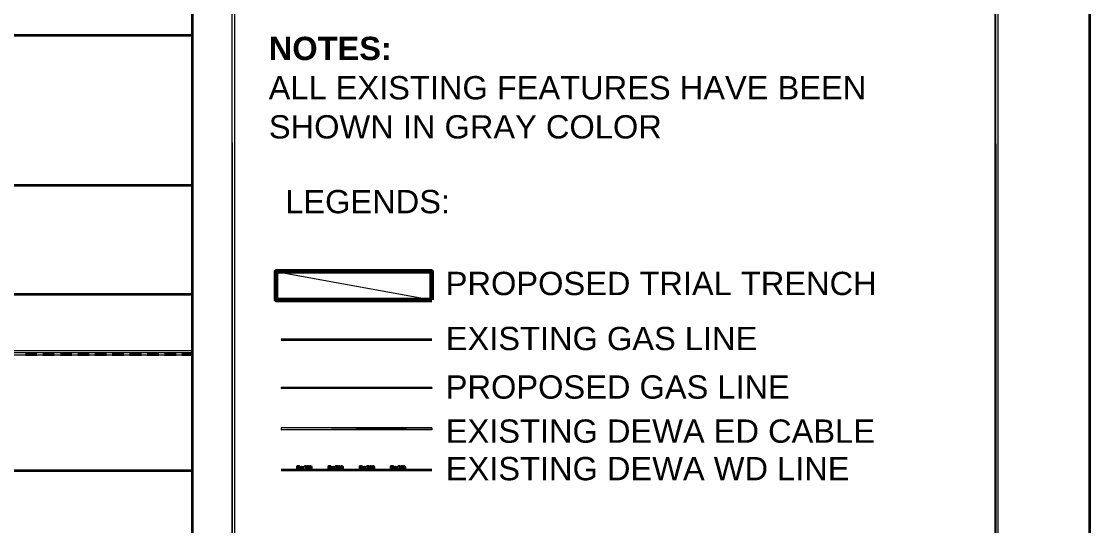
# Model space of a CAD drawing. Header units: inches. Extents: x 27 to 868, y 19 to 613.
# Drawn here: x 684.3 to 867.6, y 424.9 to 511.4 of the extents above; entities that cross this region are included whole.
import ezdxf

# ---------------------------------------------------------------- set-up
doc = ezdxf.new("R2010")
doc.units = ezdxf.units.IN
doc.header["$MEASUREMENT"] = 0
doc.layers.add('PDF_Geometry', color=7, linetype='Continuous')
doc.layers.add('PDF_Text', color=7, linetype='Continuous')
doc.styles.add('PDF Arial', font='arial.ttf')
doc.styles.add('PDF Arial Bold', font='arialbd.ttf')

msp = doc.modelspace()

# ---------------------------------------------------------------- linework, layer by layer
at = {"layer": 'PDF_Geometry', "lineweight": 35}
for points in [[(26.63, 612.71), (867.59, 612.71), (867.59, 240.82)], [(713.62, 240.82), (713.62, 590.74), (63.6, 590.74), (63.6, 40.74)]]:
    msp.add_lwpolyline(points, dxfattribs=at)
at = {"layer": 'PDF_Geometry', "lineweight": 0}
for points in [[(720.69, 240.82), (720.37, 597.72), (720.37, 240.82)], [(720.69, 240.82), (720.37, 597.72), (720.87, 597.72), (720.87, 240.82)], [(720.87, 597.72), (720.87, 240.82)], [(851.87, 597.99), (851.38, 597.49), (851.69, 240.82)], [(851.87, 240.82), (851.87, 597.99)], [(851.38, 597.49), (851.69, 240.82)], [(851.38, 240.82), (851.38, 597.49)], [(851.38, 240.82), (851.38, 597.49)]]:
    msp.add_lwpolyline(points, dxfattribs=at)
at = {"layer": 'PDF_Geometry', "color": 251, "lineweight": 0, "true_color": 0x636466}
msp.add_lwpolyline([(63.6, 248.3), (713.62, 248.3), (713.62, 590.74), (63.6, 590.74), (63.6, 248.3)], dxfattribs=at)
at = {"layer": 'PDF_Geometry', "color": 3, "lineweight": 0}
for points in [[(398.43, 590.69), (398.43, 573.89), (326.73, 573.89), (326.73, 570.43), (326.73, 457.75), (326.73, 454.6), (398.43, 454.6), (713.57, 454.6)], [(713.57, 454.19), (713.57, 454.96), (398.43, 454.19), (713.57, 454.19)], [(713.57, 454.96), (398.43, 454.19), (398.43, 454.96), (713.57, 454.96)], [(728.84, 441.63), (728.84, 441.31), (754.73, 441.63), (728.84, 441.63)], [(728.84, 441.31), (754.73, 441.63), (754.73, 441.31), (728.84, 441.31)]]:
    msp.add_lwpolyline(points, dxfattribs=at)
at = {"layer": 'PDF_Geometry', "color": 9, "lineweight": 35, "true_color": 0xbababa}
for points in [[(138.58, 509.09), (493.9, 509.09), (713.57, 509.09)], [(713.57, 483.24), (495.43, 483.24), (138.58, 483.24), (63.65, 483.24)], [(686.96, 454.19), (684.98, 454.19)], [(689.93, 454.19), (687.95, 454.19)], [(692.95, 454.19), (690.97, 454.19)], [(695.92, 454.19), (693.94, 454.19)], [(698.89, 454.19), (696.91, 454.19)], [(701.86, 454.19), (699.88, 454.19)], [(704.88, 454.19), (702.85, 454.19)], [(707.85, 454.19), (705.87, 454.19)], [(710.83, 454.19), (708.84, 454.19)], [(713.57, 454.19), (711.82, 454.19)], [(713.57, 434.29), (138.58, 434.29), (63.65, 434.29)]]:
    msp.add_lwpolyline(points, dxfattribs=at)
at = {"layer": 'PDF_Geometry', "color": 254, "lineweight": 0, "true_color": 0xdcdcdc}
for points in [[(754.73, 468.47), (727.94, 468.47), (754.73, 463.65), (754.73, 468.47)], [(727.94, 468.47), (754.73, 463.65), (727.94, 463.65), (727.94, 468.47)]]:
    msp.add_lwpolyline(points, dxfattribs=at)
at = {"layer": 'PDF_Geometry', "color": 6, "lineweight": 60}
msp.add_lwpolyline([(754.73, 463.65), (754.73, 468.47), (727.94, 468.47), (727.94, 463.65), (754.73, 463.65)], dxfattribs=at)
at = {"layer": 'PDF_Geometry', "color": 221, "lineweight": 35}
for points in [[(713.57, 464.55), (663.95, 464.55), (584.42, 464.55), (504.84, 464.55), (425.31, 464.55), (385.55, 464.55), (345.74, 464.55), (266.21, 464.55), (186.68, 464.55), (107.1, 464.55), (63.65, 464.55)], [(713.57, 464.55), (663.95, 464.55), (584.42, 464.55), (504.84, 464.55), (425.31, 464.55), (385.55, 464.55), (345.74, 464.55), (266.21, 464.55), (186.68, 464.55), (107.1, 464.55), (63.65, 464.55)], [(728.84, 456.85), (754.73, 456.85)]]:
    msp.add_lwpolyline(points, dxfattribs=at)
at = {"layer": 'PDF_Geometry', "color": 30, "lineweight": 0, "true_color": 0xf26722}
for points in [[(728.84, 448.61), (728.84, 448.43), (754.73, 448.61), (728.84, 448.61)], [(728.84, 448.43), (754.73, 448.61), (754.73, 448.43), (728.84, 448.43)]]:
    msp.add_lwpolyline(points, dxfattribs=at)
at = {"layer": 'PDF_Geometry', "color": 1, "lineweight": 35}
for points in [[(731.68, 434.56), (731.68, 435.05), (731.95, 435.05), (731.99, 434.96), (731.99, 434.87), (731.95, 434.78), (731.68, 434.78)], [(732.17, 435.05), (732.35, 434.56), (732.44, 434.78), (732.53, 434.56), (732.67, 435.05)], [(732.85, 434.96), (732.94, 435.05), (733.12, 435.05), (733.16, 434.96), (733.16, 434.87), (733.12, 434.78), (733.03, 434.78)], [(733.12, 434.78), (733.16, 434.74), (733.16, 434.65), (733.12, 434.56), (732.94, 434.56), (732.85, 434.65)], [(733.43, 434.56), (733.34, 434.65), (733.34, 434.96), (733.43, 435.05), (733.52, 435.05), (733.61, 434.96), (733.61, 434.65), (733.52, 434.56), (733.43, 434.56)], [(733.84, 434.56), (733.75, 434.65), (733.75, 434.96), (733.84, 435.05), (733.93, 435.05), (734.02, 434.96), (734.02, 434.65), (733.93, 434.56), (733.84, 434.56)], [(737.03, 434.56), (737.03, 435.05), (737.31, 435.05), (737.35, 434.96), (737.35, 434.87), (737.31, 434.78), (737.03, 434.78)], [(737.53, 435.05), (737.71, 434.56), (737.8, 434.78), (737.89, 434.56), (738.03, 435.05)], [(738.21, 434.96), (738.3, 435.05), (738.48, 435.05), (738.52, 434.96), (738.52, 434.87), (738.48, 434.78), (738.39, 434.78)], [(738.48, 434.78), (738.52, 434.74), (738.52, 434.65), (738.48, 434.56), (738.3, 434.56), (738.21, 434.65)], [(738.79, 434.56), (738.7, 434.65), (738.7, 434.96), (738.79, 435.05), (738.88, 435.05), (738.97, 434.96), (738.97, 434.65), (738.88, 434.56), (738.79, 434.56)], [(739.2, 434.56), (739.11, 434.65), (739.11, 434.96), (739.2, 435.05), (739.29, 435.05), (739.38, 434.96), (739.38, 434.65), (739.29, 434.56), (739.2, 434.56)], [(742.39, 434.56), (742.39, 435.05), (742.66, 435.05), (742.75, 434.96), (742.75, 434.87), (742.66, 434.78), (742.39, 434.78)], [(742.89, 435.05), (743.07, 434.56), (743.16, 434.78), (743.25, 434.56), (743.38, 435.05)], [(743.56, 434.96), (743.65, 435.05), (743.83, 435.05), (743.88, 434.96), (743.88, 434.87), (743.83, 434.78), (743.74, 434.78)], [(743.83, 434.78), (743.88, 434.74), (743.88, 434.65), (743.83, 434.56), (743.65, 434.56), (743.56, 434.65)], [(744.15, 434.56), (744.06, 434.65), (744.06, 434.96), (744.15, 435.05), (744.24, 435.05), (744.33, 434.96), (744.33, 434.65), (744.24, 434.56), (744.15, 434.56)], [(744.56, 434.56), (744.47, 434.65), (744.47, 434.96), (744.56, 435.05), (744.65, 435.05), (744.74, 434.96), (744.74, 434.65), (744.65, 434.56), (744.56, 434.56)], [(747.75, 434.56), (747.75, 435.05), (748.02, 435.05), (748.11, 434.96), (748.11, 434.87), (748.02, 434.78), (747.75, 434.78)], [(748.25, 435.05), (748.43, 434.56), (748.52, 434.78), (748.61, 434.56), (748.74, 435.05)], [(748.92, 434.96), (749.01, 435.05), (749.19, 435.05), (749.24, 434.96), (749.24, 434.87), (749.19, 434.78), (749.1, 434.78)], [(749.19, 434.78), (749.24, 434.74), (749.24, 434.65), (749.19, 434.56), (749.01, 434.56), (748.92, 434.65)], [(749.51, 434.56), (749.42, 434.65), (749.42, 434.96), (749.51, 435.05), (749.6, 435.05), (749.69, 434.96), (749.69, 434.65), (749.6, 434.56), (749.51, 434.56)], [(749.91, 434.56), (749.82, 434.65), (749.82, 434.96), (749.91, 435.05), (750, 435.05), (750.09, 434.96), (750.09, 434.65), (750, 434.56), (749.91, 434.56)], [(728.84, 434.42), (728.88, 434.42), (731.68, 434.42)], [(731.68, 434.42), (735.82, 434.42), (737.03, 434.42)], [(737.03, 434.42), (738.88, 434.42), (741.18, 434.42), (742.39, 434.42)], [(742.39, 434.42), (746.54, 434.42), (747.75, 434.42)], [(747.75, 434.42), (748.88, 434.42), (751.9, 434.42), (754.73, 434.42)]]:
    msp.add_lwpolyline(points, dxfattribs=at)

# ---------------------------------------------------------------- texts
at = {"layer": 'PDF_Text', "char_height": 3.9999, "attachment_point": 7}
for s, insert, style in [('\\W1.000946;NOTES:', (726.73, 504.74), 'PDF Arial Bold'), ('\\W1.000912;ALL EXISTING FEATURES HAVE BEEN', (726.71, 497.99), 'PDF Arial'), ('\\W1.000917;SHOWN IN GRAY COLOR', (726.75, 491.28), 'PDF Arial'), ('\\W1.000727;LEGENDS:', (729.56, 478.44), 'PDF Arial'), ('\\W1.000757;PROPOSED TRIAL TRENCH', (757.1, 464.39), 'PDF Arial'), ('\\W1.000787;EXISTING GAS LINE', (757.11, 454.94), 'PDF Arial'), ('\\W1.000830;PROPOSED GAS LINE', (757.1, 446.61), 'PDF Arial'), ('\\W1.000765;EXISTING DEWA ED CABLE', (757.11, 439.04), 'PDF Arial'), ('\\W1.000740;EXISTING DEWA WD LINE', (757.11, 432.6), 'PDF Arial')]:
    msp.add_mtext(s, dxfattribs=dict(at, insert=insert, style=style))

doc.saveas('drawing.dxf')
